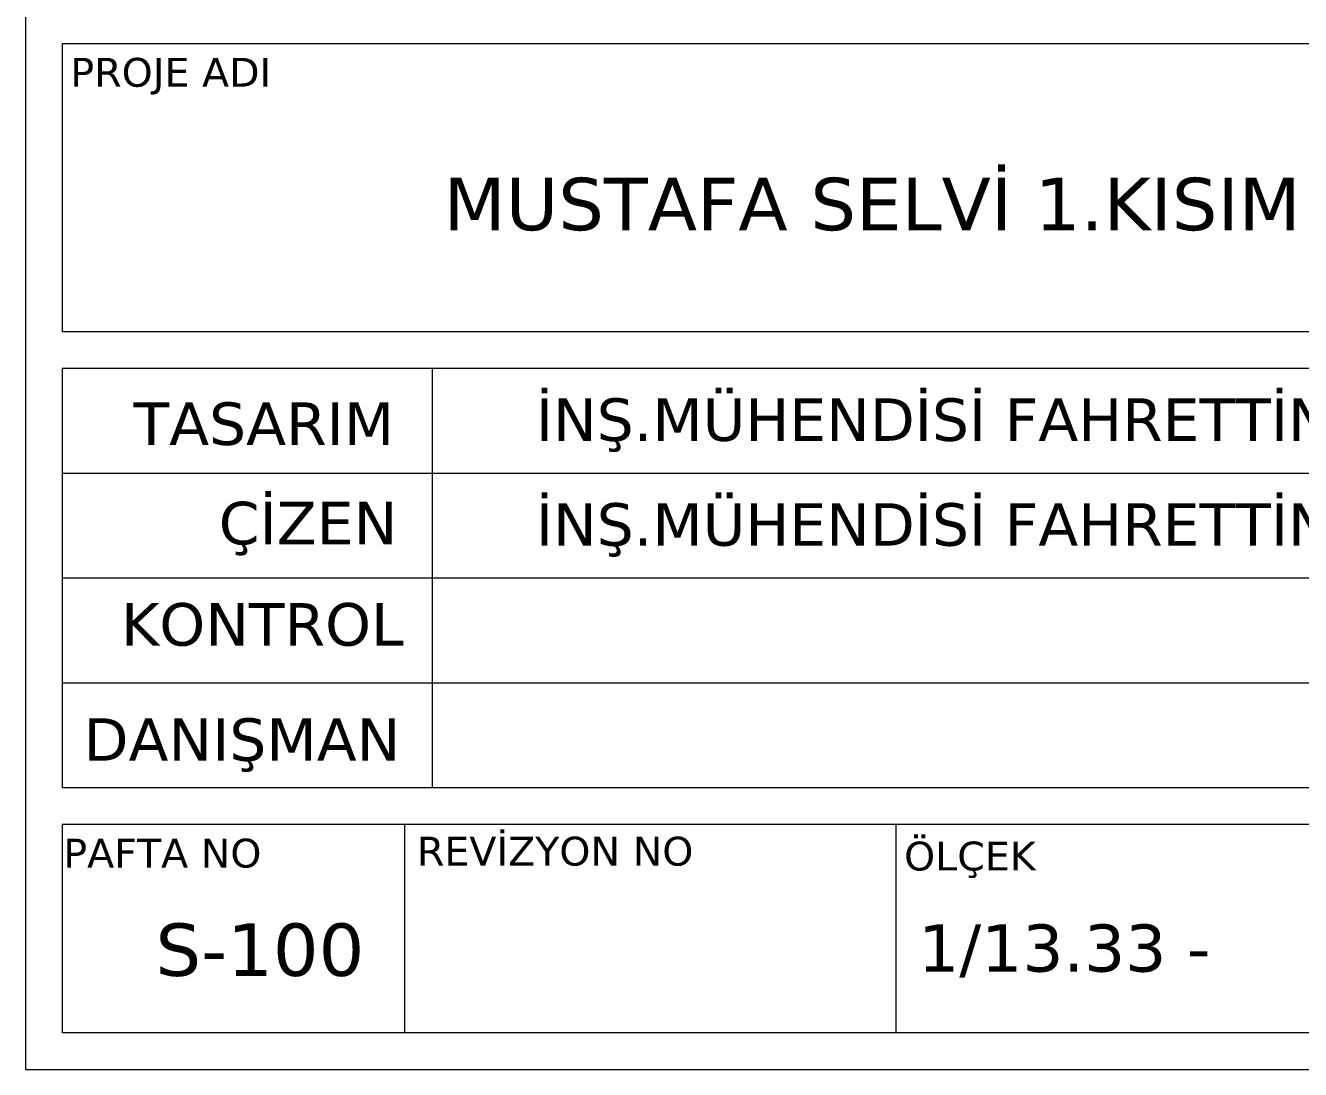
# Model space of a CAD drawing. Header units: millimetres. Extents: x 2232 to 85269, y -3593 to 5869.
# Drawn here: x 43314 to 43522.5, y -1762.1 to -1591.4 of the extents above; entities that cross this region are included whole.
import ezdxf

# ---------------------------------------------------------------- set-up
doc = ezdxf.new("R2010")
doc.units = ezdxf.units.MM
doc.layers.add('Standart', color=7, linetype='Continuous')
doc.styles.add('verdana_1_18', font='verdana.ttf', dxfattribs={"height": 0.2})

msp = doc.modelspace()

# ---------------------------------------------------------------- linework, layer by layer
at = {"layer": 'Standart', "color": 250, "linetype": 'Continuous', "lineweight": 5}
for points in [[(43314.01, 82.35), (43314.01, -1762.07)], [(43590.01, -1594.37), (43320.01, -1594.37)], [(43320.01, -1594.37), (43320.01, -1641.47)], [(43590.01, -1641.47), (43320.01, -1641.47)], [(43577.78, -1647.47), (43320.01, -1647.47)], [(43320.01, -1647.47), (43320.01, -1716.02)], [(43380.49, -1647.47), (43380.49, -1716.02)], [(43577.78, -1664.61), (43320.01, -1664.61)], [(43577.78, -1681.75), (43320.01, -1681.75)], [(43577.78, -1698.89), (43320.01, -1698.89)], [(43577.78, -1716.02), (43320.01, -1716.02)], [(43590.01, -1722.02), (43320.01, -1722.02)], [(43320.01, -1722.02), (43320.01, -1756.07)], [(43376.02, -1756.07), (43376.02, -1722.02)], [(43456.36, -1756.07), (43456.36, -1722.02)], [(43455.01, -1756.07), (43320.01, -1756.07)], [(43590.01, -1756.07), (43455.01, -1756.07)], [(43314.01, -1762.07), (43596.01, -1762.07)]]:
    msp.add_lwpolyline(points, dxfattribs=at)

# ---------------------------------------------------------------- texts
at = {"layer": 'Standart', "color": 1, "linetype": 'Continuous', "lineweight": 5, "style": 'verdana_1_18'}
for s, height, p in [('PROJE ADI', 4.714, (43321.34, -1601.38)), ('TASARIM', 6.956, (43331.67, -1659.95)), ('ÇİZEN', 6.956, (43345.61, -1676.21)), ('KONTROL', 6.956, (43329.63, -1692.77)), ('DANIŞMAN', 6.956, (43323.51, -1711.6)), ('REVİZYON NO', 4.7143, (43378, -1728.73)), ('ÖLÇEK', 4.714, (43457.65, -1729.53)), ('PAFTA NO', 4.714, (43320.19, -1729.05))]:
    msp.add_text(s, height=height, dxfattribs=at).set_placement(p)
at = {"layer": 'Standart', "color": 254, "linetype": 'Continuous', "lineweight": 5, "style": 'verdana_1_18'}
for s, height, p in [('MUSTAFA SELVİ 1.KISIM', 8.5714, (43382.36, -1624.84)), ('İNŞ.MÜHENDİSİ FAHRETTİN CANSEVER', 6.9558, (43397.45, -1659.29)), ('İNŞ.MÜHENDİSİ FAHRETTİN CANSEVER', 6.9558, (43397.45, -1676.43)), ('S-100', 8.571, (43335.27, -1746.76)), ('1/13.33 - ', 7.714, (43459.95, -1746.07))]:
    msp.add_text(s, height=height, dxfattribs=at).set_placement(p)

doc.saveas('drawing.dxf')
